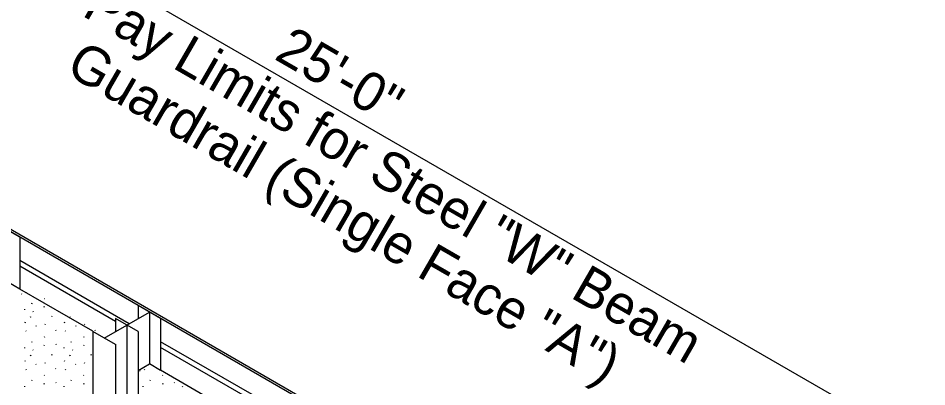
# Model space of a CAD drawing. Extents: x 1.8 to 35.6, y 0.1 to 20.9.
# Drawn here: x 10.833 to 14.097, y 12.878 to 14.203 of the extents above; entities that cross this region are included whole.
import ezdxf

# ---------------------------------------------------------------- set-up
doc = ezdxf.new("R2010")
doc.units = 0
doc.layers.add('KYTC_Std_Dwg', color=7, linetype='Continuous')

msp = doc.modelspace()

# ---------------------------------------------------------------- linework, layer by layer
at = {"layer": 'KYTC_Std_Dwg'}
for p, q in [((13.1266, 12.0946), (9.8129, 14.0092)), ((16.3401, 10.2457), (9.8267, 14.0094)), ((10.8386, 13.4157), (10.7575, 13.4626)), ((10.8386, 13.4157), (10.8386, 13.2294)), ((11.2317, 13.1052), (10.8386, 13.3323)), ((11.1827, 13.1134), (10.8386, 13.3122)), ((10.8386, 13.2294), (10.798, 13.2528)), ((11.1016, 13.0778), (10.8386, 13.2298)), ((10.845, 13.2127), (10.8461, 13.2109)), ((10.8598, 13.218), (10.861, 13.2162)), ((10.9264, 13.196), (10.9269, 13.1952)), ((10.8552, 13.1576), (10.8556, 13.1549)), ((10.8816, 13.1772), (10.8829, 13.1798)), ((10.9266, 13.165), (10.9279, 13.1677)), ((11.3446, 13.1235), (11.2636, 13.1703)), ((11.2636, 13.1703), (11.2636, 13.1236)), ((10.8755, 13.1307), (10.8766, 13.1289)), ((10.8766, 13.13), (10.8778, 13.1282)), ((10.886, 13.1497), (10.8871, 13.1479)), ((10.9536, 13.1307), (10.9548, 13.1333)), ((11.0185, 13.13), (11.0196, 13.1282)), ((11.1421, 13.0536), (11.3041, 13.1469)), ((11.2638, 13.0769), (11.1827, 13.1237)), ((11.1827, 13.1237), (11.1827, 13.077)), ((11.3041, 13.1469), (11.3041, 12.9607)), ((11.3446, 13.1235), (11.3446, 12.9372)), ((10.858, 13.1087), (10.8591, 13.1114)), ((10.8965, 13.0984), (10.8976, 13.0967)), ((10.9296, 13.1019), (10.9308, 13.1046)), ((10.9998, 13.1087), (11.001, 13.1114)), ((11.0383, 13.0984), (11.0395, 13.0967)), ((11.0714, 13.1019), (11.0726, 13.1046)), ((11.2232, 13.1003), (11.2232, 12.5805)), ((10.8598, 13.0797), (10.861, 13.078)), ((10.9257, 13.0587), (10.9269, 13.057)), ((10.9666, 13.083), (10.9678, 13.0812)), ((11.0016, 13.0797), (11.0028, 13.078)), ((11.0675, 13.0587), (11.0686, 13.057)), ((11.1016, 13.0778), (11.1016, 12.5572)), ((11.1827, 13.0302), (11.1016, 13.077)), ((11.1084, 13.083), (11.1096, 13.0812)), ((11.2638, 13.0769), (11.2638, 12.5572)), ((10.8816, 13.0388), (10.8829, 13.0415)), ((10.9266, 13.0267), (10.9279, 13.0294)), ((10.9677, 13.0325), (10.9689, 13.0307)), ((11.0235, 13.0388), (11.0246, 13.0415)), ((11.0685, 13.0267), (11.0696, 13.0294)), ((11.1826, 13.0311), (11.1826, 12.5105)), ((11.7376, 12.813), (11.3446, 13.04)), ((10.8552, 13.0193), (10.8556, 13.0167)), ((10.886, 13.0114), (10.8871, 13.0097)), ((10.9536, 12.9924), (10.9548, 12.9951)), ((10.9971, 13.0193), (10.9973, 13.0167)), ((11.0278, 13.0114), (11.029, 13.0097)), ((11.0954, 12.9924), (11.0966, 12.9951)), ((11.6888, 12.8209), (11.3446, 13.0198)), ((10.858, 12.9704), (10.8591, 12.9731)), ((10.8755, 12.9924), (10.8766, 12.9906)), ((10.8766, 12.9917), (10.8778, 12.9899)), ((10.8965, 12.9602), (10.8976, 12.9584)), ((10.9296, 12.9637), (10.9308, 12.9663)), ((10.9998, 12.9704), (11.001, 12.9731)), ((11.0172, 12.9924), (11.0185, 12.9906)), ((11.0185, 12.9917), (11.0196, 12.9899)), ((11.0383, 12.9602), (11.0395, 12.9584)), ((11.0714, 12.9637), (11.0726, 12.9663)), ((11.2638, 12.9375), (11.3041, 12.9607)), ((11.3446, 12.9372), (11.3041, 12.9606)), ((10.8598, 12.9415), (10.861, 12.9397)), ((10.9666, 12.9447), (10.9678, 12.9429)), ((11.0016, 12.9415), (11.0028, 12.9397)), ((11.2704, 12.9361), (11.2716, 12.9343)), ((11.2852, 12.9415), (11.2864, 12.9397)), ((11.6077, 12.7856), (11.3446, 12.9376)), ((10.8816, 12.9006), (10.8829, 12.9032)), ((10.9257, 12.9205), (10.9269, 12.9187)), ((11.0235, 12.9006), (11.0246, 12.9032)), ((11.0675, 12.9205), (11.0686, 12.9187)), ((11.3071, 12.9006), (11.3082, 12.9032)), ((11.3511, 12.9205), (11.3522, 12.9187)), ((10.8552, 12.881), (10.8556, 12.8783)), ((10.9266, 12.8884), (10.9279, 12.8911)), ((10.9677, 12.8942), (10.9689, 12.8924)), ((10.9971, 12.881), (10.9973, 12.8783)), ((11.0685, 12.8884), (11.0696, 12.8911)), ((11.2806, 12.881), (11.2809, 12.8783)), ((11.3521, 12.8884), (11.3532, 12.8911)), ((11.3931, 12.8942), (11.3943, 12.8924)), ((11.4224, 12.881), (11.4227, 12.8783))]:
    msp.add_line(p, q, dxfattribs=at)
msp.add_lwpolyline([(10.9732, 14.4577), (14.1366, 12.6301)], dxfattribs=at)

# ---------------------------------------------------------------- texts
for s, p in [('Pay Limits for Steel "W" Beam', (11.058, 14.2147)), ('             25\'-0"', (11.163, 14.3966)), (' Guardrail (Single Face "A")', (10.953, 14.0329))]:
    msp.add_text(s, height=0.14, rotation=330, dxfattribs=at).set_placement(p)

doc.saveas('drawing.dxf')
